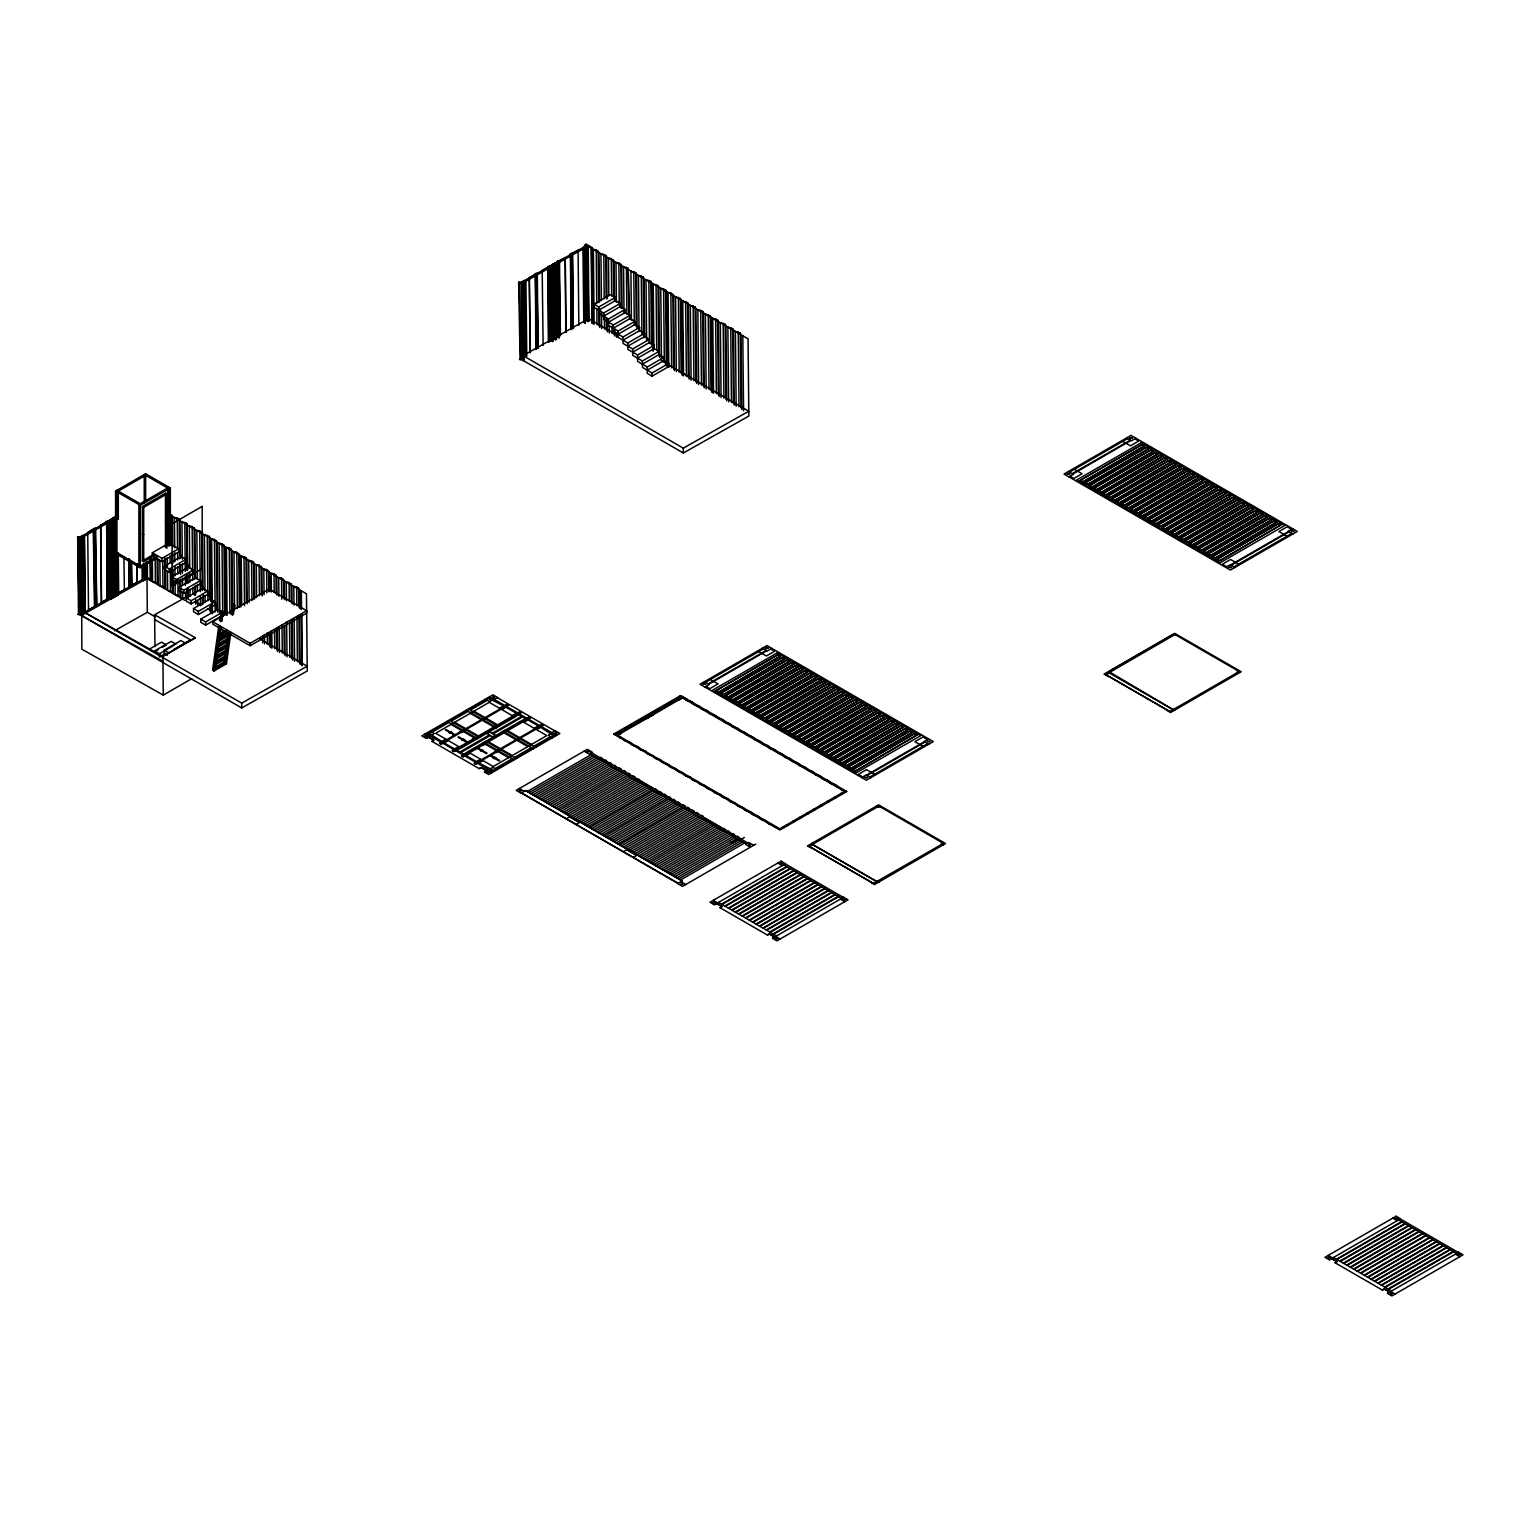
<?xml version="1.0" encoding="UTF-8"?>
<svg xmlns="http://www.w3.org/2000/svg" width="1540" height="1540" viewBox="0 0 1540 1540"><rect width="100%" height="100%" fill="white"/><g stroke="black" fill="none" stroke-linecap="round" stroke-linejoin="round"><path stroke-width="1.5" d="M520.693 359.59L519.404 359.436L520.751 359.436L519.288 281.82L522.445 283.495L523.234 360.707L520.096 358.878L518.614 282.167L519.923 282.34M230.731 633.363L226.457 663.798L213.983 670.997L212.616 669.958L218.853 625.49M219.527 620.812L221.876 610.841L223.242 611.88L221.933 621.236M219.566 627.223L213.656 669.361L215.023 670.4L220.952 628.262M220.566 620.216L221.876 610.841M213.983 670.997L220.239 626.51M220.894 621.833L223.242 611.88M227.208 631.881L220.99 635.481L219.623 634.461L223.974 630.591M220.99 635.481L221.183 634.018L227.419 630.418M229.576 635.096L228.209 634.076L217.814 640.082L219.2 641.102L229.576 635.096L229.787 633.633L228.421 632.613L224.051 663.374L225.417 664.394L230.018 631.631M230.942 614.21L233.291 604.257L234.677 605.278L233.349 614.633M229.364 632.343L225.09 662.778L212.616 669.958M231.982 613.613L233.291 604.257M232.309 615.249L234.677 605.278M227.112 652.652L225.745 651.632L215.35 657.638L216.736 658.658L227.112 652.652L225.957 650.169L215.562 656.175L216.928 657.195L227.323 651.189M630.072 725.456L632.574 725.071M642.796 718.121L646.993 718.429L649.668 716.986M110.591 519.615L113.286 518.114M110.88 519.5L111.669 596.712M552.206 264.668L554.9 263.167L555.324 305.286M552.494 264.534L553.187 339.628M652.017 712.77L653.48 712.462M557.211 261.088L558.674 260.799L559.655 335.836M570.089 253.831L571.552 253.542M93.401 528.567L95.076 528.451L95.827 605.624M106.26 521.309L107.954 521.194L108.628 598.309M534.996 273.6L536.671 273.485L537.441 348.367M547.874 266.343L549.549 266.228L550.319 341.11M602.949 759.239L600.831 757.256M607.491 761.857L605.393 759.894M612.054 764.495L609.936 762.512M616.616 767.132L614.499 765.149M643.951 782.898L640.775 781.069M648.494 785.535L645.318 783.706M653.056 788.172L649.88 786.324M657.619 790.79L655.501 788.827M662.162 793.427L660.044 791.444M666.724 796.065L664.606 794.082M671.267 798.683L669.168 796.7M675.829 801.32L673.712 799.337M680.391 803.938L678.274 801.974M707.726 819.723L704.55 817.894M712.269 822.36L709.093 820.512M716.832 824.978L713.655 823.149M721.394 827.615L718.198 825.787M725.937 830.253L723.819 828.27M730.499 832.871L728.381 830.907M735.042 835.508L732.925 833.525M739.604 838.145L737.487 836.162M484.638 771.79L486.217 770.597L481.192 767.709L479.306 768.71L431.874 741.318L433.606 740.24L428.582 737.333L426.695 738.334M1387.771 1293.196L1389.33 1292.021L1384.325 1289.115L1382.439 1290.116L1335.007 1262.742L1336.739 1261.645L1331.715 1258.757L1329.675 1259.662M614.017 733.868L615.827 734.157M615.018 734.407L614.094 734.426M679.987 695.791L681.026 695.791M95.422 606.106L88.511 609.84L87.722 532.609L94.633 528.894M93.844 528.855L87.722 532.609M108.3 598.848L101.37 602.563L100.581 525.352L107.492 521.637M101.544 602.66L100.755 525.448L106.895 521.675L107.511 599.099M530.087 352.525L529.317 277.662L536.228 273.928M543.12 345.364L542.196 270.405L549.106 266.67M101.37 602.563L105.452 600.061M492.608 770.038L478.055 762.493M162.528 656.29L195.407 637.772L162.932 656.521L81.427 610.591L241.703 703.125L241.742 707.938L307.249 670.997L306.46 593.785L169.092 514.476M156.291 558.481L140.256 567.74L115.558 553.476L115.558 491.106L145.626 473.743L170.324 488.007L170.324 545.584M145.626 475.34L118.33 491.106L118.33 519.404L116.944 518.614M170.324 488.007L140.256 505.351L115.558 491.106M155.29 555.054L143.72 561.734L142.334 560.926L142.334 506.564L165.473 493.204L166.859 493.994L166.859 548.375M142.334 506.564L143.72 507.353L166.859 493.994M115.558 553.476L116.944 552.668L140.256 566.123M178.64 551.975L162.008 561.561L152.325 555.979L152.325 552.764L168.938 543.177L178.64 548.779L181.066 556.575L185.917 559.366L188.342 567.163L193.174 569.973L195.599 577.769L200.45 580.561L202.876 588.357L207.727 591.148L210.152 598.944L215.003 601.755L217.41 609.551L222.26 612.343M142.334 560.926L153.904 554.246M156.926 556.518L138.87 566.932L138.87 504.562L168.938 487.198L168.938 546.373M603.622 316.2L620.254 306.614L620.254 303.418L603.622 313.005L593.92 307.403L593.92 304.208L610.552 294.621L615.403 297.413L615.403 300.608L598.771 310.214M152.325 552.764L162.008 558.365L178.64 548.779M593.92 304.208L598.771 306.999L615.403 297.413M185.917 562.562L169.285 572.168L164.434 569.357L164.434 566.162L181.066 556.575M164.434 566.162L169.285 568.972L185.917 559.366M598.771 306.999L598.771 313.409L608.473 319.011L625.086 309.405L625.086 312.601L608.473 322.207M193.174 573.169L176.561 582.755L171.71 579.964L171.71 576.769L188.342 567.163M603.622 313.005L603.622 319.396L613.324 324.998L629.937 315.411L629.937 318.607L613.324 328.193M171.71 576.769L176.561 579.56L193.174 569.973M608.473 319.011L608.473 325.402L618.175 331.004L634.788 321.398L634.788 324.594L618.175 334.199M200.45 583.756L183.838 593.362L178.987 590.551L178.987 587.356L195.599 577.769M178.987 587.356L183.838 590.147L200.45 580.561M613.324 324.998L613.324 331.389L623.007 336.99L639.639 327.404L639.639 330.6L623.007 340.186M207.727 594.363L191.095 603.95L186.263 601.158L186.263 597.943L202.876 588.357M618.175 331.004L618.175 337.395L627.858 342.997L644.49 333.391L644.49 336.586L627.858 346.192M186.263 597.943L191.095 600.754L207.727 591.148M623.007 336.99L623.007 343.401L632.709 348.983L649.322 339.397L649.322 342.592L632.709 352.179M215.003 604.951L198.371 614.537L193.52 611.746L193.52 608.55L210.152 598.944M627.858 342.997L627.858 349.387L637.56 354.989L654.173 345.383L654.173 348.598L637.56 358.185M193.52 608.55L198.371 611.341L215.003 601.755M632.709 348.983L632.709 355.394L642.411 360.976L659.024 351.389L659.024 354.585L642.411 364.191M220.181 616.751L205.648 625.144L200.797 622.333L200.797 619.138L217.41 609.551M149.014 649.36L161.469 642.161L166.32 644.971L162.162 647.358M200.797 619.138L205.648 621.948L220.181 613.536M637.56 354.989L637.56 361.38L647.262 366.982L663.875 357.396L663.875 360.591L647.262 370.178M153.865 652.151L158.004 649.764M212.751 621.737L269.25 589.108L306.653 610.687L306.653 613.093L250.154 645.722L212.751 624.124L212.751 621.737L250.154 643.316L306.653 610.687M167.475 655.231L164.241 653.364L164.241 650.169L180.873 640.563L185.705 643.374M176.022 644.163L171.171 641.372L154.558 650.958L159.39 653.769L173.943 645.356M165.627 653.364L159.39 656.964L159.39 653.769M642.411 360.976L642.411 367.386L652.094 372.988L668.726 363.382L668.726 366.578L652.094 376.183L647.262 373.373L647.262 366.982M173.943 649.36L190.556 639.774M219.623 634.461L225.841 630.861M228.421 632.613L218.026 638.619L219.392 639.639L229.787 633.633M82.313 614.941L81.524 537.729L81.832 649.187L163.278 695.098L191.691 678.697M225.61 662.932L215.234 668.938L213.868 667.898L224.243 661.911L226.457 663.798M426.06 734.522L490.606 697.274M432.201 732.097L448.756 722.529M451.432 720.99L467.967 711.442M470.643 709.901L487.198 700.354M489.855 698.813L504.446 706.36M432.413 734.638L433.895 733.772M451.644 723.531L453.106 722.684M470.855 712.443L472.337 711.596M490.067 701.335L491.549 700.488M494.301 699.41L497.613 697.505L492.935 694.809L421.806 735.87L426.233 738.43L429.467 736.563L425.04 734.003M432.028 741.414L434.088 740.22L428.601 737.063M449.103 732.751L450.95 731.693M450.084 733.329L451.952 732.251M442.481 741.163L445.31 739.547M499.98 707.976L502.81 706.34M439.882 743.493L441.133 742.781M446.292 739.797L441.268 742.857M461.615 730.961L446.427 739.874M505.813 705.435L507.064 704.723M461.731 731.038L505.928 705.513M440.864 744.051L508.027 705.282M444.887 742.569L447.717 740.933M502.406 709.363L505.216 707.726M461.808 740.105L463.675 739.027M462.808 740.682L464.676 739.604M455.186 748.536L457.996 746.9M512.839 715.234L515.669 713.617M452.606 750.846L519.788 712.058M454.704 750.615L456.475 749.595M459.844 747.651L473.877 739.547M475.167 738.796L519.384 713.27M453.588 751.404L454.82 750.692M456.591 749.672L459.959 747.709M473.993 739.624L475.302 738.873M519.5 713.347L520.751 712.616M457.592 749.922L460.422 748.286M515.265 716.62L518.075 715.003M489.374 734.926L459.863 751.982L456.09 749.807M492.126 733.348L521.656 716.293L517.902 714.137M490.375 735.504L460.845 752.559L464.599 754.716M493.108 733.925L522.638 716.87L526.41 719.045M464.406 753.849L467.236 752.232M522.079 720.566L524.89 718.93M461.846 756.178L529.009 717.39M463.944 755.947L465.696 754.927M469.065 752.983L484.522 744.186M484.407 744.128L523.369 721.625M526.738 719.681L528.605 718.603M462.808 756.737L464.06 756.005M465.831 754.985L469.2 753.041M523.485 721.702L526.853 719.757M528.74 718.679L529.991 717.948M466.832 755.255L469.642 753.618M524.486 721.952L527.315 720.335M480.422 750.846L482.27 749.768M481.404 751.424L483.271 750.346M477.15 761.184L479.98 759.567M534.649 727.997L537.479 726.36M474.57 763.513L475.822 762.801M494.975 751.732L496.284 750.981M540.482 725.456L541.734 724.743M475.937 762.878L495.091 751.809M496.4 751.058L540.617 725.533M475.533 764.071L542.696 725.301M479.575 762.589L482.386 760.952M537.075 729.382L539.885 727.746M493.147 758.181L494.994 757.122M494.128 758.758L495.996 757.68M479.152 768.614L481.192 767.421L486.698 770.597M551.917 732.655L555.209 730.749L559.867 733.444L488.738 774.524L484.311 771.963L487.564 770.096L491.972 772.657M490.894 768.383L492.377 767.536M510.106 757.295L511.588 756.448M529.337 746.207L530.8 745.341M548.548 735.1L550.03 734.253M495.303 768.518L511.838 758.97M514.514 757.41L531.069 747.863M533.726 746.322L550.281 736.774M552.956 735.235L539.847 726.803M491.067 772.06L555.613 734.792M647.185 716.139L649.764 714.849M705.513 682.278L763.551 648.764M1069.569 472.087L1127.588 438.573M616.346 734.31L619.715 732.385M645.452 717.544L652.036 712.981M680.815 697.081L677.485 699.044L679.044 699.93L681.7 698.486L680.141 697.601L649.264 715.426L650.727 716.273L682.297 697.793L844.517 791.444L779.798 828.828L614.556 733.579M617.578 735.177L649.572 716.947L648.186 716.042M618.772 734.811L621.351 733.329M650.804 716.331L653.403 714.829M682.74 697.89L679.563 696.042M708.265 683.856L766.304 650.342M1072.302 473.666L1130.341 440.171M708.804 684.164L766.843 650.669M1072.86 473.993L1130.899 440.478M704.916 687.052L709.363 684.491L704.473 681.662M771.848 648.417L767.401 650.977L762.512 648.167M1068.952 476.88L1073.399 474.301L1068.51 471.49M1135.885 438.226L1131.438 440.806L1126.549 437.976M620.062 737.756L621.063 737.179L620.062 737.872M685.781 699.815L686.782 699.237L680.526 695.618L613.69 734.079L779.894 830.022L846.827 791.522L680.622 695.56M527.373 791.464L591.36 754.523M686.012 699.815L686.994 699.237M529.279 792.542L593.247 755.601M531.146 793.62L595.114 756.679M533.11 794.775L597.096 757.834M534.977 795.853L598.964 758.912M536.902 796.95L600.889 760.009M538.769 798.028L602.756 761.087M540.752 799.183L604.72 762.242M542.619 800.242L606.587 763.32M544.544 801.358L608.512 764.418M546.411 802.436L610.379 765.496M548.375 803.572L612.362 766.65M550.242 804.65L614.229 767.729M552.167 805.766L616.154 768.826M554.034 806.845L618.021 769.904M556.017 807.98L619.985 771.04M557.884 809.058L621.852 772.118M559.636 810.078L623.623 773.138M561.503 811.157L625.49 774.216M563.486 812.292L627.454 775.351M565.353 813.37L629.321 776.429M567.259 814.487L631.246 777.546M569.126 815.565L633.113 778.624M566.335 818.76L569.511 816.932L579.406 822.63L576.21 824.478M571.109 816.701L635.096 779.76M572.976 817.779L636.963 780.838M574.901 818.895L638.888 781.954M576.769 819.973L640.756 783.032M578.751 821.109L642.719 784.168M580.619 822.187L644.586 785.246M582.524 823.303L646.511 786.363M584.391 824.381L648.379 787.441M586.374 825.517L650.361 788.576M588.241 826.595L652.229 789.654M589.839 827.519L653.807 790.578M591.707 828.597L655.674 791.656M593.67 829.733L657.657 792.792M595.537 830.811L659.524 793.87M597.462 831.927L661.449 794.987M599.329 833.005L663.317 796.065M601.312 834.141L665.299 797.2M603.179 835.219L667.147 798.278M604.816 836.162L668.803 799.221M606.683 837.24L670.67 800.3M608.666 838.395L672.653 801.454M610.533 839.473L674.52 802.533M612.458 840.571L676.445 803.63M614.325 841.649L678.312 804.708M616.308 842.784L680.276 805.863M618.175 843.862L682.143 806.941M619.754 844.786L683.741 807.846M621.621 845.864L685.608 808.924M623.604 847L687.591 810.078M625.471 848.078L689.458 811.157M623.431 851.736L626.626 849.888L636.501 855.605L633.325 857.434M627.396 849.194L691.364 812.254M629.263 850.273L693.231 813.332M631.227 851.408L695.214 814.468M633.094 852.486L697.081 815.546M635.019 853.603L699.006 816.662M636.886 854.681L700.873 817.74M638.869 855.817L702.837 818.876M640.736 856.894L704.704 819.954M642.661 858.011L706.629 821.07M644.529 859.089L708.496 822.148M646.492 860.225L710.479 823.284M648.359 861.303L712.346 824.362M650.13 862.323L714.098 825.382M651.997 863.401L715.965 826.46M653.961 864.537L717.948 827.596M655.828 865.615L719.815 828.674M657.753 866.731L721.74 829.791M659.621 867.809L723.607 830.869M661.603 868.945L725.571 832.004M663.471 870.023L727.438 833.082M665.396 871.14L729.363 834.199M667.244 872.218L731.231 835.277M669.226 873.353L733.213 836.413M671.094 874.431L735.081 837.49M673.019 875.548L737.006 838.607M732.828 842.957L735.985 841.148M674.886 876.626L738.873 839.685M741.356 839.223L744.321 837.51M676.869 877.762L740.836 840.821M678.736 878.84L742.703 841.899M680.622 879.937L744.609 842.996M584.084 751.174L588.973 753.984L592.207 752.117L587.318 749.306L516.189 790.366L521.078 793.196L525.737 790.501L682.278 880.88L677.619 883.575L682.509 886.385L755.736 844.113M775.101 827.288L776.218 826.768M840.956 789.385L846.615 791.522M861.668 777.565L866.115 774.986L870.774 777.681M928.601 738.911L924.154 741.491L928.812 744.186M1225.725 567.375L1230.171 564.814L1234.83 567.509M1292.638 528.74L1288.191 531.3L1292.869 533.995M866.443 775.178L924.481 741.683M1230.499 565.007L1288.537 531.493M867.001 775.506L925.04 741.991M1231.038 565.315L1289.076 531.82M869.734 777.084L927.773 743.57M1233.79 566.913L1291.829 533.398M1173.384 635.462L1105.816 674.616L1110.302 672.441L1172.71 709.343M813.293 843.939L877.28 806.999M1175.578 634.846L1172.306 634.846M809.251 846.423L813.428 844.209L812.235 843.323L813.37 844.363M813.005 844.671L876.606 881.381M876.202 806.382L877.858 807.326L880.841 806.344M1108.762 676.522L1104.026 674.154L1174.693 633.363L1241.163 671.729L1170.515 712.519L1166.415 709.805M812.235 848.328L807.461 845.941L878.589 804.881L945.522 843.516L874.393 884.595L870.254 881.843M721.49 904.134L786.613 866.539M721.99 904.423L787.094 866.827M720.181 907.772L722.241 906.598L716.755 903.422M724.84 906.078L789.962 868.483M725.321 906.367L790.443 868.772M728.343 908.1L793.466 870.504M728.844 908.388L793.966 870.793M731.693 910.044L796.815 872.449M732.193 910.313L797.316 872.718M735.215 912.065L800.338 874.47M735.716 912.354L800.819 874.759M738.565 913.99L803.688 876.395M739.065 914.279L804.169 876.684M742.068 916.031L807.191 878.435M742.569 916.319L807.692 878.724M745.418 917.956L810.541 880.36M745.918 918.244L811.041 880.649M749.152 920.112L814.275 882.516M749.653 920.4L814.775 882.805M752.502 922.056L817.625 884.461M753.002 922.345L818.125 884.749M756.024 924.077L821.147 886.482M756.525 924.366L821.629 886.771M759.374 926.021L824.497 888.426M759.875 926.291L824.978 888.696M762.878 928.043L828 890.447M763.378 928.331L828.501 890.736M766.227 929.968L831.35 892.372M766.728 930.256L831.85 892.661M769.75 932.008L834.872 894.413M770.25 932.297L835.373 894.702M714.695 904.615L716.735 903.691L721.76 906.598L720.027 907.695L767.459 935.069L769.346 933.779L774.851 936.955M773.099 933.933L838.222 896.338M773.6 934.222L838.703 896.626M1238.583 671.209L1236.947 672.152L1239.989 672.152L1238.583 671.344M1169.514 711.403L1175.02 709.805L1173.673 709.189M1173.961 709.189L1237.505 672.499M942.923 842.996L941.267 843.939L942.923 844.902L944.347 843.939L877.858 805.439M873.392 883.46L941.845 844.286M1336.47 1259.2L1401.592 1221.605M1336.97 1259.489L1402.074 1221.894M1335.161 1262.839L1337.22 1261.645L1331.734 1258.469M1339.819 1261.125L1404.942 1223.53M1340.32 1261.414L1405.423 1223.819M1343.323 1263.166L1408.446 1225.571M1343.823 1263.435L1408.946 1225.84M1346.672 1265.091L1411.795 1227.495M1347.173 1265.38L1412.295 1227.784M1350.195 1267.112L1415.318 1229.517M1350.696 1267.401L1415.799 1229.806M1353.544 1269.056L1418.667 1231.461M1354.045 1269.345L1419.149 1231.75M1357.048 1271.077L1422.171 1233.482M1357.549 1271.366L1422.671 1233.771M1360.398 1273.022L1425.52 1235.427M1360.898 1273.311L1426.021 1235.715M1364.132 1275.178L1429.255 1237.582M1364.632 1275.466L1429.755 1237.871M1367.482 1277.103L1432.604 1239.507M1367.982 1277.392L1433.105 1239.796M1371.004 1279.143L1436.127 1241.548M1371.505 1279.413L1436.608 1241.818M1374.354 1281.068L1439.476 1243.473M1374.854 1281.357L1439.958 1243.762M1377.877 1283.09L1442.98 1245.494M1378.358 1283.378L1443.481 1245.783M1381.226 1285.034L1446.33 1247.438M1381.707 1285.323L1446.83 1247.727M1384.73 1287.055L1449.852 1249.46M1385.23 1287.344L1450.353 1249.749M1382.265 1290.039L1384.325 1288.845L1389.831 1292.021M1388.079 1288.999L1453.202 1251.404M1388.58 1289.288L1453.702 1251.693M552.533 341.495L551.763 266.613L525.91 281.204L524.582 280.53L521.078 282.397L521.887 359.609M535.804 349.522L535.458 274.178L536.113 349.022M536.671 273.485L538.269 348.136M548.471 342.15L548.317 266.921M558.885 260.953L560.483 335.605M570.878 329.733L570.532 254.389L571.301 329.271M572.476 328.521L572.38 253.349L573.361 328.347M558.443 261.396L550.531 265.804L552.071 266.69L554.766 265.265L553.226 264.38L521.983 282.012L522.772 359.224M555.151 338.608L554.4 263.725L585.643 246.111L587.183 246.9L587.856 321.822L587.799 246.304L588.569 321.167M526.122 281.416L523.427 282.84L521.983 282.012L523.35 282.898M554.304 263.764L555.844 264.572L558.539 263.128M586.682 280.704L586.317 245.591L582.948 247.536L584.488 248.421L587.183 246.978M588.222 246.4L588.992 321.263M82.987 535.496L83.776 612.708L85.297 613.497L84.43 536.324L82.987 535.496L79.483 537.345L80.273 614.576M93.228 529.49L94.633 606.356M95.076 528.451L96.693 605.432L95.692 528.104M106.895 599.445L106.722 521.887M107.954 521.194L113.151 520.231L111.708 519.288L80.369 536.96L81.889 613.671M108.936 520.77L115.616 516.304M592.322 248.787L592.977 323.727M80.734 538.5L77.693 536.632L78.482 613.844L241.742 707.938M80.292 537.017L81.812 537.807L84.507 536.382M112.709 518.73L114.23 519.519L116.848 518.056L115.404 517.209L112.786 518.691L113.864 597.404M144.106 502.772L145.472 501.809M523.504 358.724L524.216 360.052L523.465 280.877M523.08 360.456L523.138 282.763L523.08 360.456L683.356 452.991L748.844 416.05L748.055 338.819L585.085 244.571L585.123 249.249M83.776 612.708L112.401 596.558L113.941 597.347M113.498 595.845L144.818 578.27L146.358 579.059L145.973 562.562M109.725 598.078L111.246 598.868L113.941 597.443M113.498 595.942L115.019 596.731L117.714 595.306L117.079 552.976M142.123 579.791L143.663 580.58L146.358 579.156M147.417 578.559L147.359 562.119M151.421 558.847L151.632 579.906L150.419 580.465L150.208 559.405M151.517 580.965L151.209 558.847M114.576 630.726L147.32 612.265L155.29 616.866M154.963 646.646L154.635 614.787L186.783 596.654M742.8 335.797L743.57 410.66M617.675 335.508L588.53 318.684L523.042 355.625L683.298 448.159L748.806 411.219L661.391 360.745M241.703 703.125L307.192 666.185L259.452 638.619M429.544 733.637L442.654 742.049M653.364 712.712L659.794 709.131M767.459 935.069L769.346 934.068L774.351 936.955L772.791 938.149M570.609 253.734L572.187 328.655M571.263 253.696L578.077 250.346L578.847 325.209M557.73 260.992L559.212 337.972M571.417 253.792L578.077 250.346M565.988 332.467L565.219 257.603L558.539 261.049M132.113 585.007L137.272 582.505L130.457 585.874M123.912 556.922L124.394 589.782L117.733 593.227L117.598 553.303M636.212 778.432L639.639 779.663M1176.926 634.807L1173.942 634.037L1108.839 671.594L1109.955 672.229M599.522 301.802L599.022 252.656L596.23 249.903L593.381 249.403L594.151 324.266M606.991 299.126L606.568 257.007L605.721 255.37L600.927 253.754L601.409 300.55M614.518 301.147L614.113 261.357L611.303 258.605L608.454 258.104L608.839 295.545M622.083 307.827L621.64 265.708L618.849 262.955L616 262.454L616.404 302.244M628.339 268.441L623.546 266.805L624.027 313.602M637.117 328.155L636.559 274.332L635.712 272.695L630.919 271.079L631.419 320.204M644.702 337.183L644.105 278.682L643.258 277.046L638.465 275.429L639.042 331.581M652.286 346.211L651.651 283.033L650.804 281.397L645.991 279.78L646.627 340.61M659.582 357.396L658.851 287.191L658.004 285.574L653.21 283.938L653.884 349.464M667.166 366.424L666.397 291.561L665.55 289.924L660.756 288.288L661.507 360.841M674.443 370.62L673.673 295.757L670.863 292.985L668.033 292.485L668.784 367.367M681.97 374.971L681.2 300.108L680.372 298.471L675.559 296.854L676.329 371.717M689.188 379.148L688.418 304.266L687.572 302.649L682.778 301.012L683.548 375.895M696.735 383.498L695.965 308.616L695.118 306.999L690.324 305.363L691.094 380.245M704.261 387.849L703.51 312.967L702.663 311.35L697.851 309.713L698.621 384.596M711.807 392.2L711.037 317.336L710.19 315.7L705.397 314.064L706.167 388.946M719.18 396.473L718.41 321.591L717.582 319.954L712.77 318.337L713.54 393.2M726.726 400.824L725.956 325.941L725.109 324.305L720.316 322.688L721.086 397.551M734.272 405.174L733.502 330.292L732.655 328.675L727.862 327.038L728.632 401.921M741.799 409.525L741.048 334.642L740.201 333.025L735.408 331.389L736.159 406.271M180.43 558.115L180.045 520.674L179.198 519.038L174.405 517.421L174.713 547.836M187.206 570.204L186.725 523.407L181.932 521.771L182.317 559.212M195.465 578.424L194.964 529.279L192.153 526.526L189.305 526.025L189.747 568.144M203.068 589.801L202.491 533.649L199.7 530.876L196.851 530.376L197.351 579.521M210.691 601.178L210.037 537.999L209.19 536.363L204.397 534.746L204.974 590.898M217.968 612.362L217.256 542.157L214.445 539.404L211.615 538.904L212.385 613.786M225.495 614.364L224.782 546.507L221.991 543.755L219.142 543.254L219.874 613.459M232.656 609.205L232.059 550.704L229.267 547.951L226.419 547.451L227.112 615.307M240.124 606.548L239.605 555.054L236.794 552.302L233.965 551.801L234.542 607.953M247.266 603.68L246.823 559.232L245.977 557.596L241.164 555.979L241.684 605.104M254.716 598.675L254.35 563.582L251.559 560.829L248.71 560.329L249.153 602.448M262.185 596.019L261.896 567.933L259.105 565.18L256.256 564.679L256.583 597.443M269.635 591.014L269.442 572.283L266.632 569.531L263.802 569.03L264.052 594.767M277.007 595.268L276.815 576.538L274.024 573.785L271.175 573.284L271.367 592.014M284.553 599.618L284.361 580.907L281.55 578.135L278.721 577.635L278.894 596.365M292.08 603.969L291.888 585.258L289.096 582.505L286.248 582.005L286.44 600.716M299.626 608.319L299.434 589.608L296.642 586.856L293.793 586.355L293.986 605.066M157.946 559.097L158.216 584.834L157.369 583.198L152.576 581.581L152.345 560.522M165.434 558.77L165.743 589.185L162.951 586.432L160.102 585.932L159.852 560.194M173.058 570.147L173.288 593.535L172.441 591.918L167.648 590.282L167.456 571.552M180.642 579.175L180.834 597.886L179.988 596.269L175.194 594.632L175.04 580.599M834.334 797.335L835.951 797.701M827.481 801.301L829.097 801.666M820.647 805.266L822.264 805.632M813.755 809.212L815.372 809.578M806.748 813.293L808.365 813.659M799.857 817.24L801.474 817.605M792.985 821.205L794.621 821.571M786.131 825.171L787.749 825.536M79.753 614.422L77.809 614.46L79.156 614.383L77.693 536.786L78.964 537.21L79.791 614.595M550.531 734.234L555.035 736.236M531.319 745.322L535.804 747.343M512.108 756.429L516.593 758.431M492.877 767.517L497.382 769.538M489.566 701.354L485.119 699.314M470.335 712.462L465.908 710.421M451.124 723.55L446.696 721.509M431.912 734.657L427.466 732.597M535.554 273.947L536.228 349.06M129.553 586.509L129.456 560.829M666.204 705.128L664.799 706.456M116.636 593.747L116.443 554.053M529.317 277.662L530.26 352.622M630.514 725.706L624.643 729.613M94.633 606.067L93.998 528.932M154.635 614.787L194.964 637.522M154.693 619.619L191.345 640.274M163.278 695.098L162.932 661.315L81.485 615.423L146.974 578.482L184.839 600.331M1134.845 438.842L1138.695 441.056L1130.456 445.811L1122.756 441.364M1291.598 529.337L1287.151 526.776L1278.912 531.531L1286.997 536.19M1074.4 469.296L1082.081 473.743L1073.842 478.497L1069.992 476.264M1238.622 564.121L1230.556 559.463L1222.317 564.218L1226.764 566.778M584.391 248.46L582.948 247.613L583.795 322.457M557.037 261.993L558.539 263.051L556.999 262.262L557.769 337.125M615.403 300.608L620.254 303.418M620.254 306.614L625.086 309.405M547.701 267.267L548.683 342.265M625.086 312.601L629.937 315.411M629.937 318.607L634.788 321.398M1173.942 633.903L1240.22 672.152M634.788 324.594L639.639 327.404M639.639 330.6L644.49 333.391M644.49 336.586L649.322 339.397M649.322 342.592L654.173 345.383M654.173 348.598L659.024 351.389M659.024 354.585L663.875 357.396M663.875 360.591L668.726 363.382M523.581 280.877L524.081 320.705M665.492 364.711L668.726 366.578M1108.608 671.632L1109.897 672.576M1109.146 672.903L1172.768 709.536M770.789 649.014L774.639 651.228L766.4 655.982L758.72 651.555M927.561 739.527L923.115 736.948L914.875 741.702L922.941 746.361M710.344 679.487L718.025 683.914L709.805 688.669L705.955 686.455M874.566 774.293L866.5 769.634L858.261 774.389L862.708 776.949M876.433 806.382L877.858 807.21M941.498 843.939L942.923 844.767M680.237 697.543L681.7 698.39M841.167 793.389L842.38 793.947M651.844 713.944L653.403 714.733M649.572 716.947L648.109 716.1L617.232 733.925L618.695 734.773M877.723 881.13L878.936 881.843M619.812 732.443L621.351 733.232M783.129 826.884L784.264 827.538L783.032 826.961M877.569 881.226L878.763 881.939M812.6 844.69L876.664 881.573M619.041 767.786L621.409 769.134M623.604 770.404L625.971 771.771M628.166 773.042L630.534 774.408M632.709 775.659L635.077 777.026M682.817 804.592L685.184 805.959M687.379 807.229L689.747 808.596M691.941 809.867L694.309 811.214M696.484 812.485L698.852 813.851M701.047 815.122L703.414 816.489M753.638 845.325L748.748 842.496L745.514 844.363L750.404 847.193M497.324 697.659L554.92 730.923M785.265 863.863L843.362 897.397M1400.245 1218.929L1458.342 1252.463M591.36 752.617L747.901 842.996M506.622 704.454L508.469 705.532M519.346 711.807L521.194 712.885M528.567 717.14L530.434 718.218M541.291 724.474L543.158 725.552M783.61 864.826L841.706 898.359M1398.59 1219.873L1456.686 1253.406M589.704 753.56L746.246 843.939M505.37 705.185L507.238 706.263M518.095 712.519L519.943 713.597M527.315 717.852L529.183 718.93M540.04 725.205L541.907 726.283M489.643 696.715L505.409 705.821M506.14 706.225L518.133 713.155M518.865 713.578L527.354 718.487M528.085 718.91L540.078 725.841M540.809 726.245L556.575 735.35M777.854 863.035L782.262 865.596M840.359 899.129L844.786 901.689M1392.834 1218.101L1397.242 1220.643M1455.339 1254.195L1459.766 1256.736M505.178 706.783L517.171 713.713M527.123 719.469L539.115 726.38M169.708 513.571L172.499 516.324L172.807 546.738M516.208 713.617L518.075 714.675M525.448 718.93L527.315 720.008M735.023 839.743L736.89 840.821M488.103 697.601L491.587 700.2M503.349 706.34L505.216 707.418M538.038 726.36L539.885 727.438M734.792 840.263L735.985 840.956M732.135 841.61L733.656 842.476M552.051 737.968L548.51 735.408M499.98 708.284L501.847 709.363M512.839 715.561L514.707 716.62M522.079 720.874L523.947 721.952M534.649 728.304L536.517 729.382M500.327 708.747L489.239 702.336L435.666 733.252L446.773 739.662M501.058 709.17L513.051 716.1M513.782 716.504L514.784 717.101L461.23 748.016L460.21 747.439M522.291 721.413L521.271 720.836L467.717 751.751L468.718 752.348M523.003 721.837L534.996 728.766M535.728 729.19L546.835 735.6L493.262 766.516L482.174 760.106M731.308 842.284L732.501 842.957M730.634 842.284L732.501 843.362M165.473 520.385L166.859 521.194M473.897 711.191L485.004 717.601M485.716 718.025L497.728 724.936M498.44 725.359L499.46 725.937M505.928 729.691L506.949 730.268M507.68 730.692L519.673 737.622M520.404 738.026L531.493 744.436M468.892 708.689L472.356 711.288M473.011 711.692L484.118 718.102M484.85 718.525L496.843 725.456M497.574 725.86L498.575 726.457M505.062 730.191L506.063 730.788M506.795 731.192L518.788 738.122M519.519 738.546L530.626 744.956M471.105 712.808L482.193 719.219M482.925 719.642L494.918 726.553M495.649 726.976L496.65 727.554M503.137 731.308L504.157 731.885M504.87 732.309L516.882 739.238M517.594 739.643L528.701 746.053M532.84 749.056L529.298 746.496M470.22 713.309L481.327 719.719M482.039 720.143L494.051 727.072M494.763 727.477L495.784 728.074M502.252 731.808L503.272 732.405M504.003 732.809L515.996 739.739M516.709 740.163L527.816 746.573M115.442 516.959L116.193 594.421L117.714 595.21M142.334 533.745L143.72 534.553M113.075 520.174L111.611 519.346L112.401 596.558M109.263 520.578L109.802 598.04M454.685 722.279L465.773 728.69M466.505 729.113L478.497 736.043M479.229 736.447L480.249 737.044M486.717 740.779L487.737 741.375M488.45 741.779L500.462 748.71M501.174 749.133L512.281 755.543M449.661 719.796L453.145 722.395M453.8 722.799L464.907 729.209M465.619 729.613L477.631 736.543M478.343 736.967L479.364 737.544M485.832 741.298L486.852 741.876M487.583 742.299L499.576 749.21M500.307 749.634L511.396 756.044M451.875 723.896L462.982 730.307M463.713 730.73L475.706 737.66M476.418 738.064L477.439 738.661M483.926 742.396L484.927 742.992M485.658 743.397L497.651 750.327M498.382 750.75L509.471 757.16M513.629 760.144L510.087 757.584M451.008 724.416L462.096 730.826M462.828 731.231L474.82 738.16M475.552 738.584L476.553 739.162M483.04 742.915L484.061 743.493M484.773 743.916L496.785 750.827M497.497 751.25L508.604 757.661M461.153 730.711L463.02 731.769M473.877 738.045L475.744 739.123M483.117 743.377L484.985 744.455M495.841 750.731L497.69 751.79M459.863 731.462L461.711 732.54M472.568 738.796L474.436 739.874M481.808 744.128L483.675 745.206M494.532 751.481L496.4 752.559M455.686 734.522L452.972 734.907L453.992 735.504M468.41 741.856L465.696 742.241L466.716 742.838M478.363 747.612L479.383 748.19L476.668 748.594M491.087 754.947L492.107 755.543L489.393 755.928M446.003 729.517L450.354 732.039M451.355 732.616L454.146 734.234M458.728 736.871L463.078 739.373M464.079 739.951L466.87 741.568M478.863 748.498L481.673 750.115M482.675 750.692L487.025 753.214M491.587 755.851L494.398 757.468M495.399 758.046L499.749 760.548M445.349 729.902L453.492 734.599M458.073 737.237L466.216 741.953M478.209 748.883L486.37 753.58M490.933 756.217L499.095 760.933M447.486 740.086L459.498 747.015M469.45 752.752L481.442 759.682M445.849 739.547L447.717 740.625M458.554 746.9L460.422 747.978M467.775 752.232L469.642 753.31M480.519 759.567L482.386 760.644M430.449 730.884L433.933 733.483M494.398 771.251L490.856 768.691M442.481 741.491L444.348 742.569M455.186 748.844L457.053 749.922M464.406 754.176L466.274 755.255M477.15 761.511L479.017 762.589M443.366 742.472L455.378 749.383M465.33 755.139L477.323 762.069M525.563 790.597L682.104 880.976M426.888 734.06L441.691 742.607M442.423 743.012L454.416 749.942M455.128 750.365L463.636 755.274M464.368 755.697L476.361 762.627M477.092 763.032L491.895 771.578M718.487 902.421L776.584 935.954M1333.467 1257.468L1391.563 1291.001M440.69 742.53L442.558 743.589M453.414 749.865L455.282 750.943M462.635 755.197L464.503 756.275M475.36 762.531L477.227 763.609M195.08 601.447L201.316 605.047M207.534 608.647L213.771 612.246M519.423 788.499L524.312 791.329M680.853 881.688L685.743 884.518M713.193 900.361L717.621 902.921M775.698 936.455L780.125 939.015M1328.173 1255.427L1332.601 1257.968M1390.697 1291.521L1395.105 1294.062M439.439 743.243L441.306 744.321M452.163 750.596L454.031 751.655M461.403 755.909L463.251 756.987M474.108 763.263L475.976 764.341M521.559 792.908L678.101 883.286M521.386 793.004L677.927 883.382M145.241 576.326L151.632 579.906M118.695 592.784L118.291 553.014M113.922 595.249L113.652 569.511M164.241 650.169L169.092 652.96M81.081 614.229L82.602 615.018L81.812 537.807M565.219 257.603L565.835 332.37M232.27 604.854L233.637 605.875M220.836 611.438L222.203 612.477M219.816 632.998L221.183 634.018M586.086 245.303L585.662 244.244L586.374 245.322M740.201 333.025L740.971 407.888M738.238 331.889L739.007 406.772M732.655 328.675L733.425 403.538M730.711 327.539L731.462 402.421M725.109 324.305L725.879 399.187M723.165 323.188L723.935 398.071M717.582 319.954L718.352 394.837M715.619 318.838L716.389 393.701M711.827 317.779L712.596 392.661M710.19 315.7L710.96 390.583M708.246 314.564L709.016 389.447M702.663 311.35L703.434 386.232M700.7 310.214L701.47 385.096M695.118 306.999L695.888 381.862M693.173 305.863L693.924 380.746M687.572 302.649L688.341 377.512M685.627 301.513L686.397 376.395M681.989 300.55L682.759 375.433M683.298 448.159L683.356 452.991M680.372 298.471L681.123 373.354M678.409 297.355L679.178 372.218M672.826 294.121L673.596 369.003M670.863 292.985L671.632 367.868M667.205 292.022L667.975 366.905M665.55 289.924L666.319 364.807M663.605 288.788L664.337 361.342M658.004 285.574L658.735 355.759M656.059 284.438L656.733 349.965M652.421 283.495L653.133 351.351M650.804 281.397L651.439 344.575M648.841 280.28L649.495 343.458M643.258 277.046L643.874 337.895M641.314 275.93L641.91 334.43M635.712 272.695L636.27 326.519M633.768 271.579L634.326 325.383M629.533 319.107L628.185 268.345L628.821 315.238M626.395 267.306L626.876 314.102M620.793 264.091L621.255 308.539M618.849 262.955L619.273 305.074M616.731 332.659L616.77 337.337M614.807 329.214L614.864 336.24M613.266 259.74L613.651 297.162M613.979 329.926L614.037 334.603M611.303 258.605L611.688 296.046M611.996 326.461L612.073 333.487M609.166 325.96L609.224 332.986M607.203 320.185L607.337 331.889M605.721 255.37L606.144 297.489M606.375 318.549L606.49 330.253M603.776 254.254L604.219 298.702M604.392 315.084L604.527 329.137M601.524 312.254L601.697 328.636M599.599 308.808L599.791 327.539M598.175 251.02L598.713 302.494M598.771 309.521L598.944 325.903M596.23 249.903L596.769 303.707M596.827 308.404L597 324.767M592.246 247.728L593.093 323.669M591.456 248.286L592.226 323.169M591.995 323.169L591.245 248.286L592.457 247.728L586.047 244.148L585.354 249.249M586.009 249.634L585.547 244.841L586.413 320.975M584.488 248.421L585.258 323.284M584.95 323.208L584.18 248.344L558.327 262.917L559.097 337.799M583.622 246.939L584.507 321.937M572.38 253.349L573.149 328.232M571.764 253.696L572.534 328.578M559.521 260.606L560.271 335.489M558.231 317.817L558.423 336.529M557.249 262.108L558.019 336.99M555.844 264.572L556.614 339.435M554.727 263.07L555.44 340.09M553.226 264.38L553.996 339.262M552.783 264.534L553.553 339.416M552.071 266.69L552.841 341.572M551.628 340.494L550.704 265.534L551.301 340.783M550.165 265.881L551.147 340.86M549.26 341.591L548.452 266.709L549.087 341.803M537.306 273.138L538.076 348.021M525.91 281.204L526.796 356.24M524.582 280.53L525.352 355.413M299.703 615.346L300.204 664.491M298.587 587.972L298.779 606.702M298.875 616.058L299.357 662.854M296.642 586.856L296.835 605.567M296.95 617.271L297.413 661.719M294.121 619.099L294.564 661.218M292.253 620.351L292.658 660.121M291.041 583.622L291.233 602.352M291.426 621.063L291.811 658.504M289.096 582.505L289.289 601.216M289.501 622.275L289.867 657.368M286.652 621.775L287.017 656.868M284.804 625.356L285.112 655.771M283.514 579.271L283.707 597.982M283.995 626.068L284.284 654.154M281.55 578.135L281.762 599.195M282.032 624.951L282.32 653.018M279.221 626.78L279.471 652.517M277.335 628.031L277.585 651.42M275.968 574.921L276.161 593.631M276.526 628.744L276.738 649.803M274.024 573.785L274.216 592.515M274.582 629.956L274.775 648.667M271.772 631.785L271.945 648.167M270.212 572.745L270.405 591.456M270.828 631.246L270.982 647.628M270.058 633.132L270.212 647.166M268.595 570.666L268.807 591.726M269.231 633.845L269.365 645.529M266.632 569.531L266.882 592.938M267.286 632.709L267.402 644.413M264.457 634.557L264.553 643.913M262.589 635.789L262.666 642.815M261.049 566.297L261.338 594.382M259.105 565.18L259.413 595.595M253.503 561.946L253.888 599.387M251.559 560.829L251.963 600.6M245.977 557.596L246.419 602.063M244.013 556.479L244.513 605.605M240.394 555.516L240.914 606.991M238.758 553.438L239.316 607.26M236.794 552.302L237.372 608.454M231.212 549.087L231.847 609.917M229.267 547.951L229.941 613.478M225.61 546.989L226.303 614.845M223.955 544.89L224.667 615.076M221.991 543.755L222.742 616.289M216.409 540.521L217.121 610.726M214.445 539.404L215.196 611.938M210.826 538.442L211.461 601.62M211.519 606.298L211.596 613.324M210.73 605.855L210.807 612.862M209.19 536.363L209.844 599.541M209.902 606.568L209.96 611.245M207.245 535.246L207.919 600.754M205.013 595.576L205.09 602.602M203.126 594.479L203.222 603.834M201.644 532.012L202.26 590.513M202.317 597.52L202.394 604.546M199.7 530.876L200.316 591.726M200.373 596.404L200.47 605.759M197.409 584.199L197.486 591.225M197.582 600.581L197.62 605.259M195.522 585.45L195.619 594.806M195.676 599.484L195.715 604.161M194.117 527.662L194.637 579.136M194.714 586.163L194.81 595.518M192.153 526.526L192.712 580.349M192.789 587.375L192.847 594.382M189.786 572.822L189.882 582.197M189.959 589.204L190.036 596.23M187.88 569.396L186.571 523.311L187.052 570.108M187.919 574.074L188.015 583.429M188.053 588.107L188.149 597.462M187.341 581.889L187.264 574.882L187.168 581.793M187.399 588.915L187.495 598.271L187.245 588.819M184.781 522.272L185.281 571.417M185.339 576.095L185.435 585.45M185.493 592.476L185.551 597.154M182.374 563.89L182.471 573.246M182.509 577.924L182.586 584.95M182.663 591.976L182.721 598.983M180.488 565.141L180.584 574.497M179.198 519.038L179.602 558.827M179.641 563.505L179.737 572.861M179.814 579.887L179.891 586.894M179.93 591.591L179.988 596.269M177.235 517.921L177.543 548.336M177.601 553.014L177.678 560.04M177.735 567.047L177.812 574.074M177.87 578.751L178.024 595.133M174.751 552.514L174.848 561.869M174.905 566.547L175.002 575.922M172.884 553.765L172.981 563.12M171.652 514.687L171.96 545.102M172.056 554.477L172.153 563.832M172.21 568.51L172.441 591.918M170.131 555.69L170.209 562.697M170.266 569.723L170.497 590.782M167.321 557.519L167.398 566.874M164.588 557.134L164.895 587.549M162.682 560.695L162.951 586.432M157.099 557.461L157.369 583.198M155.174 558.674L155.405 582.082M150.419 559.405L150.651 580.465M146.82 562.1L147.32 612.265M144.683 564.237L144.818 578.27M143.49 564.218L143.663 580.58M143.201 564.14L143.374 580.503M142.777 565.199L142.912 579.232L142.662 565.065M142.065 565.719L142.219 579.752M137.079 563.794L137.272 582.505M136.925 563.698L137.118 582.409M131.535 562.235L131.766 585.643L131.323 562.119M130.65 562.427L130.939 585.874M130.342 560.233L130.611 585.97M129.013 558.962L129.302 587.029L128.821 558.847M117.675 553.361L118.08 593.131M114.23 519.519L115.019 596.731M113.132 518.037L113.363 525.14M111.169 519.5L111.977 596.712M110.457 521.656L111.246 598.868M110.957 598.791L110.168 521.579L84.296 536.17L85.085 613.382M108.916 520.866L109.552 598.175L108.57 520.828M106.607 521.848L107.415 599.06M81.851 535.824L82.12 540.559M652.094 372.988L652.094 376.183M269.25 589.108L269.25 591.495M250.154 643.316L250.154 645.722M205.648 621.948L205.648 625.144M198.371 611.341L198.371 614.537M191.095 600.754L191.095 603.95M183.838 590.147L183.838 593.362M176.561 579.56L176.561 582.755M169.285 568.972L169.285 572.168M167.552 545.584L167.552 488.007L144.24 474.532L144.24 503.33M165.473 493.204L165.473 547.566M162.932 656.521L162.932 661.315M162.008 558.365L162.008 561.561M145.626 473.743L145.626 501.289M143.72 507.353L143.72 561.734M140.256 567.74L140.256 503.753L116.944 490.298L116.944 552.668M772.464 824.728A6.006 3.465 0 0 1 766.747 821.417A5.91 3.407 0 0 0 764.822 820.319A6.006 3.465 0 0 1 759.124 817.009A5.91 3.407 0 0 0 757.199 815.911A6.006 3.465 0 0 1 751.481 812.62A5.91 3.407 0 0 0 749.557 811.503A6.006 3.465 0 0 1 743.859 808.211M742.087 807.191A6.006 3.465 0 0 1 736.39 803.899A5.91 3.407 0 0 0 734.465 802.783A6.006 3.465 0 0 1 728.747 799.491A5.91 3.407 0 0 0 726.822 798.375A6.006 3.465 0 0 1 721.124 795.083A5.91 3.407 0 0 0 719.199 793.966A6.006 3.465 0 0 1 713.482 790.675M711.904 789.75A6.006 3.465 0 0 1 706.186 786.459A5.91 3.407 0 0 0 704.261 785.342A6.006 3.465 0 0 1 698.563 782.051M623.007 738.43A6.006 3.465 0 0 0 625.856 741.221A5.91 3.407 0 0 1 630.63 742.838A6.006 3.465 0 0 0 636.347 746.13A5.91 3.407 0 0 1 638.272 747.247A6.006 3.465 0 0 0 643.97 750.538A5.91 3.407 0 0 1 645.895 751.655A6.006 3.465 0 0 0 651.613 754.947M653.364 755.967A6.006 3.465 0 0 0 659.082 759.259A5.91 3.407 0 0 1 661.006 760.375A6.006 3.465 0 0 0 666.704 763.667A5.91 3.407 0 0 1 668.63 764.783A6.006 3.465 0 0 0 674.347 768.075A5.91 3.407 0 0 1 676.272 769.192A6.006 3.465 0 0 0 681.97 772.483M683.568 773.407A6.006 3.465 0 0 0 689.265 776.699A5.91 3.407 0 0 1 691.191 777.796A6.006 3.465 0 0 0 696.908 781.107M837.413 787.229A6.006 3.465 0 0 0 831.696 783.918A5.91 3.407 0 0 1 829.791 782.821A6.006 3.465 0 0 0 824.073 779.51A5.91 3.407 0 0 1 822.148 778.412A6.006 3.465 0 0 0 816.431 775.101A5.91 3.407 0 0 1 814.525 774.004A6.006 3.465 0 0 0 808.808 770.712M807.056 769.692A6.006 3.465 0 0 0 801.339 766.4A5.91 3.407 0 0 1 799.414 765.284A6.006 3.465 0 0 0 793.716 761.992A5.91 3.407 0 0 1 791.791 760.875A6.006 3.465 0 0 0 786.074 757.584A5.91 3.407 0 0 1 784.149 756.467A6.006 3.465 0 0 0 778.451 753.176M776.853 752.251A6.006 3.465 0 0 0 771.136 748.96A5.91 3.407 0 0 1 769.211 747.843A6.006 3.465 0 0 0 763.513 744.551M687.957 700.931A6.006 3.465 0 0 1 692.788 702.587A5.91 3.407 0 0 0 695.599 705.339A6.006 3.465 0 0 1 701.297 708.631A5.91 3.407 0 0 0 703.222 709.747A6.006 3.465 0 0 1 708.939 713.039A5.91 3.407 0 0 0 710.845 714.156A6.006 3.465 0 0 1 716.562 717.447M718.314 718.468A6.006 3.465 0 0 1 724.031 721.76A5.91 3.407 0 0 0 725.956 722.876A6.006 3.465 0 0 1 731.654 726.168A5.91 3.407 0 0 0 733.579 727.284A6.006 3.465 0 0 1 739.296 730.576A5.91 3.407 0 0 0 741.221 731.673A6.006 3.465 0 0 1 746.919 734.984M748.517 735.889A6.006 3.465 0 0 1 754.234 739.2A5.91 3.407 0 0 0 756.159 740.297A6.006 3.465 0 0 1 761.857 743.608M715.523 690.806L719.122 692.192L781.05 655.809L777.507 654.75L715.542 690.748M716.389 690.632L719.18 691.749L780.202 656.098L777.507 655.174L716.408 690.594M720.085 693.443L723.684 694.829L785.612 658.427L782.051 657.388L720.104 693.366M720.951 693.269L723.723 694.367L784.746 658.697L782.07 657.811L720.97 693.212M724.647 696.061L728.247 697.447L790.174 661.064L786.613 660.025L724.647 696.061M725.513 695.888L728.285 697.004L789.288 661.334L786.613 660.429L725.513 695.849M729.19 698.698L732.79 700.084L794.717 663.702L791.175 662.643L729.19 698.698M730.056 698.525L732.847 699.622L793.851 663.952L791.175 663.066L730.095 698.448M733.752 701.335L737.352 702.702L799.279 666.319L795.718 665.28L733.752 701.335M734.619 701.143L737.39 702.259L798.413 666.589L795.737 665.703L734.638 701.066M738.315 703.953L741.914 705.339L803.803 668.899L800.184 667.956L738.315 703.953M739.181 703.78L741.953 704.897L802.975 669.265L800.242 668.36L739.181 703.741M742.857 706.591L746.457 707.976L808.346 671.517L804.823 670.535L742.896 706.456M743.724 706.417L746.496 707.515L807.538 671.883L804.785 670.978L743.743 706.379M747.42 709.209L751.019 710.595L812.947 674.212L809.385 673.173L747.439 709.151M748.286 709.035L751.058 710.152L812.1 674.52L809.52 673.538L748.286 709.035M751.963 711.846L755.562 713.232L817.49 676.849L813.948 675.791L751.982 711.788M752.848 711.673L755.62 712.789L816.662 677.196L813.89 676.253L752.848 711.673M756.525 714.483L760.125 715.869L822.052 679.467L818.414 678.466L756.563 714.348M757.391 714.31L760.163 715.407L821.224 679.814L818.452 678.871L757.391 714.31M761.087 717.101L764.687 718.487L826.576 682.047L823.053 681.065L761.126 716.986M761.953 716.928L764.726 718.044L825.671 682.297L823.015 681.508L761.992 716.812M765.63 719.738L769.23 721.124L831.138 684.665L827.615 683.683L765.688 719.604M766.497 719.565L769.288 720.662L830.272 684.953L827.615 684.106L766.497 719.565M770.193 722.375L773.792 723.742L835.681 687.302L832.158 686.32L770.231 722.241M771.059 722.183L773.831 723.3L834.853 687.629L832.178 686.744L771.078 722.144M774.755 724.994L778.354 726.38L840.243 689.939L836.721 688.938L774.774 724.936M775.621 724.82L778.393 725.937L839.396 690.247L836.721 689.362L775.64 724.743M779.298 727.631L782.898 729.017L844.825 692.634L841.283 691.576L779.317 727.554M780.164 727.457L782.955 728.555L843.978 692.923L841.283 691.999L780.183 727.419M783.86 730.249L787.46 731.635L849.387 695.252L845.826 694.213L783.879 730.191M784.726 730.076L787.498 731.192L848.521 695.522L845.845 694.636L784.746 730.037M788.422 732.886L792.022 734.272L853.911 697.812L850.388 696.831L788.422 732.886M789.288 732.713L792.06 733.829L853.064 698.14L850.388 697.254L789.288 732.674M792.965 735.523L796.565 736.909L858.492 700.507L854.95 699.468L792.965 735.523M793.832 735.35L796.623 736.447L857.626 700.777L854.95 699.891L793.87 735.254M797.528 738.141L801.127 739.527L863.054 703.145L859.493 702.105L797.528 738.141M798.394 737.968L801.166 739.085L862.188 703.414L859.513 702.51L798.413 737.891M802.09 740.779L805.69 742.165L867.617 705.782L864.056 704.723L802.09 740.779M802.956 740.605L805.728 741.702L866.731 706.032L864.017 705.185L802.956 740.567M806.633 743.416L810.232 744.783L872.121 708.342L868.599 707.361L806.671 743.281M807.499 743.223L810.271 744.34L871.313 708.708L868.56 707.803L807.518 743.185M811.195 746.034L814.795 747.42L876.684 710.979L873.161 709.979L811.234 745.899M812.061 745.861L814.833 746.977L875.875 711.345L873.238 710.383L812.061 745.822M815.738 748.671L819.338 750.057L881.265 713.675L877.723 712.616L815.757 748.594M816.604 748.498L819.396 749.595L880.437 714.002L877.665 713.059L816.604 748.498M820.3 751.289L823.9 752.675L885.827 716.293L882.189 715.292L820.339 751.174M821.167 751.116L823.938 752.232L885 716.639L882.228 715.696L821.167 751.116M824.863 753.926L828.462 755.312L890.351 718.853L886.751 717.929L824.901 753.792M825.729 753.753L828.501 754.87L889.543 719.276L886.79 718.333L825.767 753.638M829.406 756.563L833.005 757.95L894.913 721.49L891.39 720.508L829.463 756.429M830.272 756.39L833.063 757.488L894.047 721.779L891.39 720.932L830.329 756.256M833.968 759.182L837.568 760.568L899.456 724.127L895.934 723.146L834.006 759.047M834.834 759.008L837.606 760.125L898.59 724.416L895.953 723.55L834.853 758.97M838.53 761.819L842.13 763.205L904.019 726.745L900.496 725.764L838.549 761.761M839.396 761.646L842.168 762.743L903.172 727.072L900.496 726.187L839.416 761.568M843.073 764.456L846.673 765.823L908.6 729.44L905.058 728.401L843.092 764.379M843.939 764.264L846.731 765.38L907.753 729.748L905.058 728.824L843.978 764.187M847.635 767.074L851.235 768.46L913.162 732.077L909.601 731.019L847.654 767.016M848.501 766.901L851.274 768.017L912.296 732.328L909.62 731.442L848.521 766.862M852.197 769.711L855.797 771.097L917.725 734.715L914.163 733.656L852.197 769.634M853.064 769.538L855.836 770.635L916.839 734.965L914.163 734.079L853.064 769.5M1079.579 480.634L1083.178 482.001L1145.125 445.695L1141.544 444.579L1079.598 480.557M1080.445 480.442L1083.217 481.558L1144.258 445.926L1141.563 445.002L1080.445 480.403M1084.141 483.252L1087.818 484.6L1149.591 448.121L1146.107 447.197L1084.141 483.252M1085.007 483.079L1087.779 484.195L1148.821 448.602L1146.107 447.62L1085.007 483.079M1088.684 485.889L1092.284 487.275L1154.249 450.95L1150.573 449.873L1088.703 485.812M1089.55 485.716L1092.322 486.813L1153.383 451.22L1150.726 450.238L1089.55 485.716M1093.246 488.526L1096.846 489.893L1158.735 453.453L1155.135 452.51L1093.265 488.45M1094.112 488.334L1096.884 489.45L1157.926 453.857L1155.289 452.856L1094.151 488.219M1097.789 491.144L1101.389 492.531L1163.297 456.09L1159.678 455.147L1097.847 491.01M1098.655 490.971L1101.447 492.088L1162.392 456.321L1159.832 455.494L1098.713 490.856M1102.351 493.782L1105.951 495.168L1167.84 458.708L1164.24 457.765L1102.39 493.647M1103.217 493.609L1105.989 494.706L1166.954 458.958L1164.394 458.111L1103.275 493.474M1106.913 496.4L1110.513 497.786L1172.44 461.403L1168.802 460.402L1106.933 496.342M1107.78 496.226L1110.552 497.343L1171.536 461.634L1168.841 460.807L1107.799 496.15M1111.457 499.037L1115.056 500.423L1176.984 464.041L1173.345 463.039L1111.476 498.979M1112.323 498.864L1115.114 499.961L1176.098 464.252L1173.384 463.444L1112.361 498.787M1116.019 501.674L1119.619 503.041L1181.546 466.659L1177.908 465.658L1116.038 501.597M1116.885 501.482L1119.657 502.598L1180.68 466.928L1177.946 466.062L1116.904 501.443M1120.581 504.292L1124.181 505.678L1186.108 469.296L1182.547 468.237L1120.6 504.235M1121.447 504.119L1124.219 505.235L1185.223 469.565L1182.508 468.699L1121.447 504.081M1125.124 506.929L1128.724 508.316L1190.632 471.856L1187.109 470.874L1125.124 506.929M1125.99 506.756L1128.782 507.853L1189.804 472.222L1187.109 471.298L1125.99 506.756M1129.686 509.548L1133.286 510.934L1195.213 474.551L1191.652 473.512L1129.686 509.548M1130.553 509.374L1133.324 510.491L1194.347 474.82L1191.671 473.935L1130.572 509.336M1134.249 512.185L1137.848 513.571L1199.775 477.188L1196.214 476.13L1134.249 512.185M1135.115 512.012L1137.887 513.128L1198.89 477.439L1196.176 476.592L1135.115 511.973M1138.792 514.822L1142.391 516.208L1204.319 479.806L1200.757 478.767L1138.811 514.745M1139.658 514.649L1142.43 515.746L1203.452 480.076L1200.719 479.209L1139.677 514.591M1143.354 517.44L1146.954 518.826L1208.881 482.444L1205.32 481.404L1143.373 517.382M1144.22 517.267L1146.992 518.383L1208.034 482.752L1205.339 481.808L1144.22 517.228M1147.916 520.077L1151.496 521.463L1213.462 485.139L1209.882 484.022L1147.916 520.019M1148.782 519.904L1151.554 521.001L1212.596 485.408L1209.882 484.445L1148.782 519.904M1152.459 522.715L1156.155 524.043L1217.909 487.583L1214.348 486.698L1152.459 522.715M1153.325 522.522L1156.097 523.639L1217.158 488.045L1214.444 487.083L1153.325 522.522M1157.021 525.332L1160.621 526.719L1222.51 490.278L1218.91 489.335L1157.04 525.275M1157.888 525.159L1160.66 526.276L1221.701 490.683L1219.045 489.682L1157.926 525.044M1161.564 527.97L1165.164 529.356L1227.072 492.896L1223.453 491.953L1161.622 527.835M1162.431 527.797L1165.222 528.894L1226.167 493.147L1223.607 492.319L1162.488 527.662M1166.127 530.588L1169.726 531.974L1231.615 495.534L1228.015 494.59L1166.165 530.472M1166.993 530.415L1169.765 531.531L1230.73 495.784L1228.169 494.937L1167.051 530.299M1170.689 533.225L1174.288 534.611L1236.216 498.228L1232.577 497.228L1170.708 533.167M1171.555 533.052L1174.327 534.168L1235.311 498.44L1232.712 497.574L1171.574 532.975M1175.232 535.862L1178.832 537.248L1240.759 500.847L1237.12 499.846L1175.251 535.785M1176.098 535.689L1178.889 536.786L1239.873 501.078L1237.159 500.25L1176.137 535.593M1179.794 538.48L1183.394 539.866L1245.321 503.484L1241.683 502.483L1179.813 538.423M1180.66 538.307L1183.432 539.424L1244.455 503.753L1241.721 502.887L1180.68 538.269M1184.356 541.118L1187.956 542.504L1249.883 506.121L1246.226 505.12L1184.376 541.06M1185.223 540.944L1187.995 542.041L1248.998 506.371L1246.284 505.524L1185.223 540.906M1188.899 543.755L1192.499 545.121L1254.388 508.681L1250.884 507.7L1188.899 543.755M1189.765 543.562L1192.557 544.679L1253.56 509.009L1250.884 508.123L1189.804 543.485M1193.462 546.373L1197.061 547.759L1258.988 511.376L1255.427 510.318L1193.462 546.373M1194.328 546.2L1197.1 547.316L1258.142 511.684L1255.447 510.741L1194.347 546.161M1198.024 549.01L1201.624 550.396L1263.551 514.014L1259.989 512.955L1198.024 549.01M1198.89 548.837L1201.662 549.934L1262.665 514.264L1259.989 513.378L1198.909 548.74M1202.567 551.628L1206.167 553.014L1268.094 516.631L1264.533 515.592L1202.567 551.628M1203.433 551.455L1206.205 552.571L1267.227 516.901L1264.494 516.035L1203.452 551.416M1207.129 554.265L1210.729 555.651L1272.656 519.269L1269.095 518.21L1207.148 554.207M1207.995 554.092L1210.767 555.209L1271.809 519.558L1269.114 518.634L1207.995 554.053M1211.672 556.903L1215.272 558.288L1277.237 521.964L1273.657 520.847L1211.691 556.826M1212.557 556.729L1215.33 557.827L1276.352 522.195L1273.657 521.271L1212.557 556.729M1216.234 559.521L1219.93 560.868L1281.684 524.389L1278.123 523.523L1216.234 559.521M1217.101 559.347L1219.873 560.464L1280.933 524.871L1278.219 523.889L1217.101 559.347M220.644 627.146L221.798 629.629L220.644 627.146M703.222 684.203L705.936 684.337L703.241 684.145M765.707 648.128L768.422 648.263L765.765 647.994M864.864 777.527L867.578 777.662L864.922 777.411M927.369 741.452L930.064 741.587L927.388 741.375M1067.278 474.012L1069.992 474.166L1067.297 473.954M1129.763 437.938L1132.477 438.092L1129.802 437.822M1228.92 567.336L1231.634 567.49L1228.939 567.278M1291.406 531.262L1294.12 531.416L1291.425 531.204M643.239 718.372L637.194 722.183L643.239 718.372M202.183 506.391L172.114 523.754L172.114 586.124L202.183 568.76L202.183 506.391M227.535 638.503L217.14 644.49L218.526 645.529L228.902 639.524L227.535 638.503M227.323 639.966L216.948 645.953L218.314 646.993L228.709 640.987L227.323 639.966M226.707 644.355L216.332 650.342L217.698 651.381L228.093 645.375L226.707 644.355M226.515 645.818L216.12 651.805L217.487 652.845L227.881 646.838L226.515 645.818M225.071 656.059L214.676 662.046L216.043 663.086L226.438 657.079L225.071 656.059M224.859 657.522L214.484 663.509L215.85 664.549L226.226 658.543L224.859 657.522M425.752 735.427C421.325 738.064 429.93 736.043 425.752 735.427M493.666 696.35C489.528 699.083 497.343 696.773 493.878 696.35M489.874 732.039L487.121 733.637L492.627 736.813L495.379 735.215L489.874 732.039M488.238 771.501C483.945 774.177 492.222 772.041 488.334 771.501M555.921 732.289C551.513 734.926 560.117 732.905 555.921 732.289M766.959 645.587L700.026 684.241L866.327 780.26L933.259 741.606L766.959 645.587M1130.995 435.416L1064.063 474.05L1230.383 570.069L1297.315 531.435L1130.995 435.416M520.25 789.981C515.765 792.503 524.409 790.79 520.347 789.981M588.049 750.827C583.833 753.56 591.938 751.289 588.145 750.846M777.354 652.787L712.5 690.228L855.951 773.042L920.785 735.62L777.354 652.787M1141.39 442.615L1076.556 480.057L1219.988 562.87L1284.841 525.429L1141.39 442.615M681.893 883.306C677.6 885.962 685.781 883.883 681.989 883.306M749.691 844.151C745.476 846.827 753.484 844.709 749.903 844.17M1105.008 674.154L1170.496 711.961L1105.008 674.154M781.088 861.168L709.959 902.247L714.368 904.788L785.515 863.728L781.088 861.168M808.442 845.961L874.374 884.018L808.442 845.961M713.886 901.785C709.536 904.384 717.871 902.421 713.982 901.785M781.877 862.515C776.68 865.461 786.054 863.151 781.877 862.515M843.593 897.262L772.464 938.322L776.891 940.882L848.02 899.822L843.593 897.262M776.391 937.86C772.175 940.536 780.183 938.38 776.603 937.879M844.421 898.609C839.358 901.728 848.656 898.975 844.421 898.609M1396.068 1216.234L1324.939 1257.294L1329.367 1259.855L1400.495 1218.775L1396.068 1216.234M1328.866 1256.832C1324.766 1259.624 1332.601 1257.198 1329.078 1256.852M1396.857 1217.562C1391.736 1220.585 1401.15 1218.101 1396.857 1217.562M1458.573 1252.309L1387.444 1293.388L1391.871 1295.929L1463 1254.869L1458.573 1252.309M1391.371 1292.926C1387.078 1295.66 1395.51 1293.35 1391.371 1292.926M1459.4 1253.676C1454.261 1256.64 1463.577 1254.292 1459.496 1253.676M301.301 590.686L301.378 609.474L301.301 590.686M672.518 701.778L665.934 705.282L672.518 701.778M302.071 665.569L301.551 614.094L301.956 665.626"/></g></svg>
